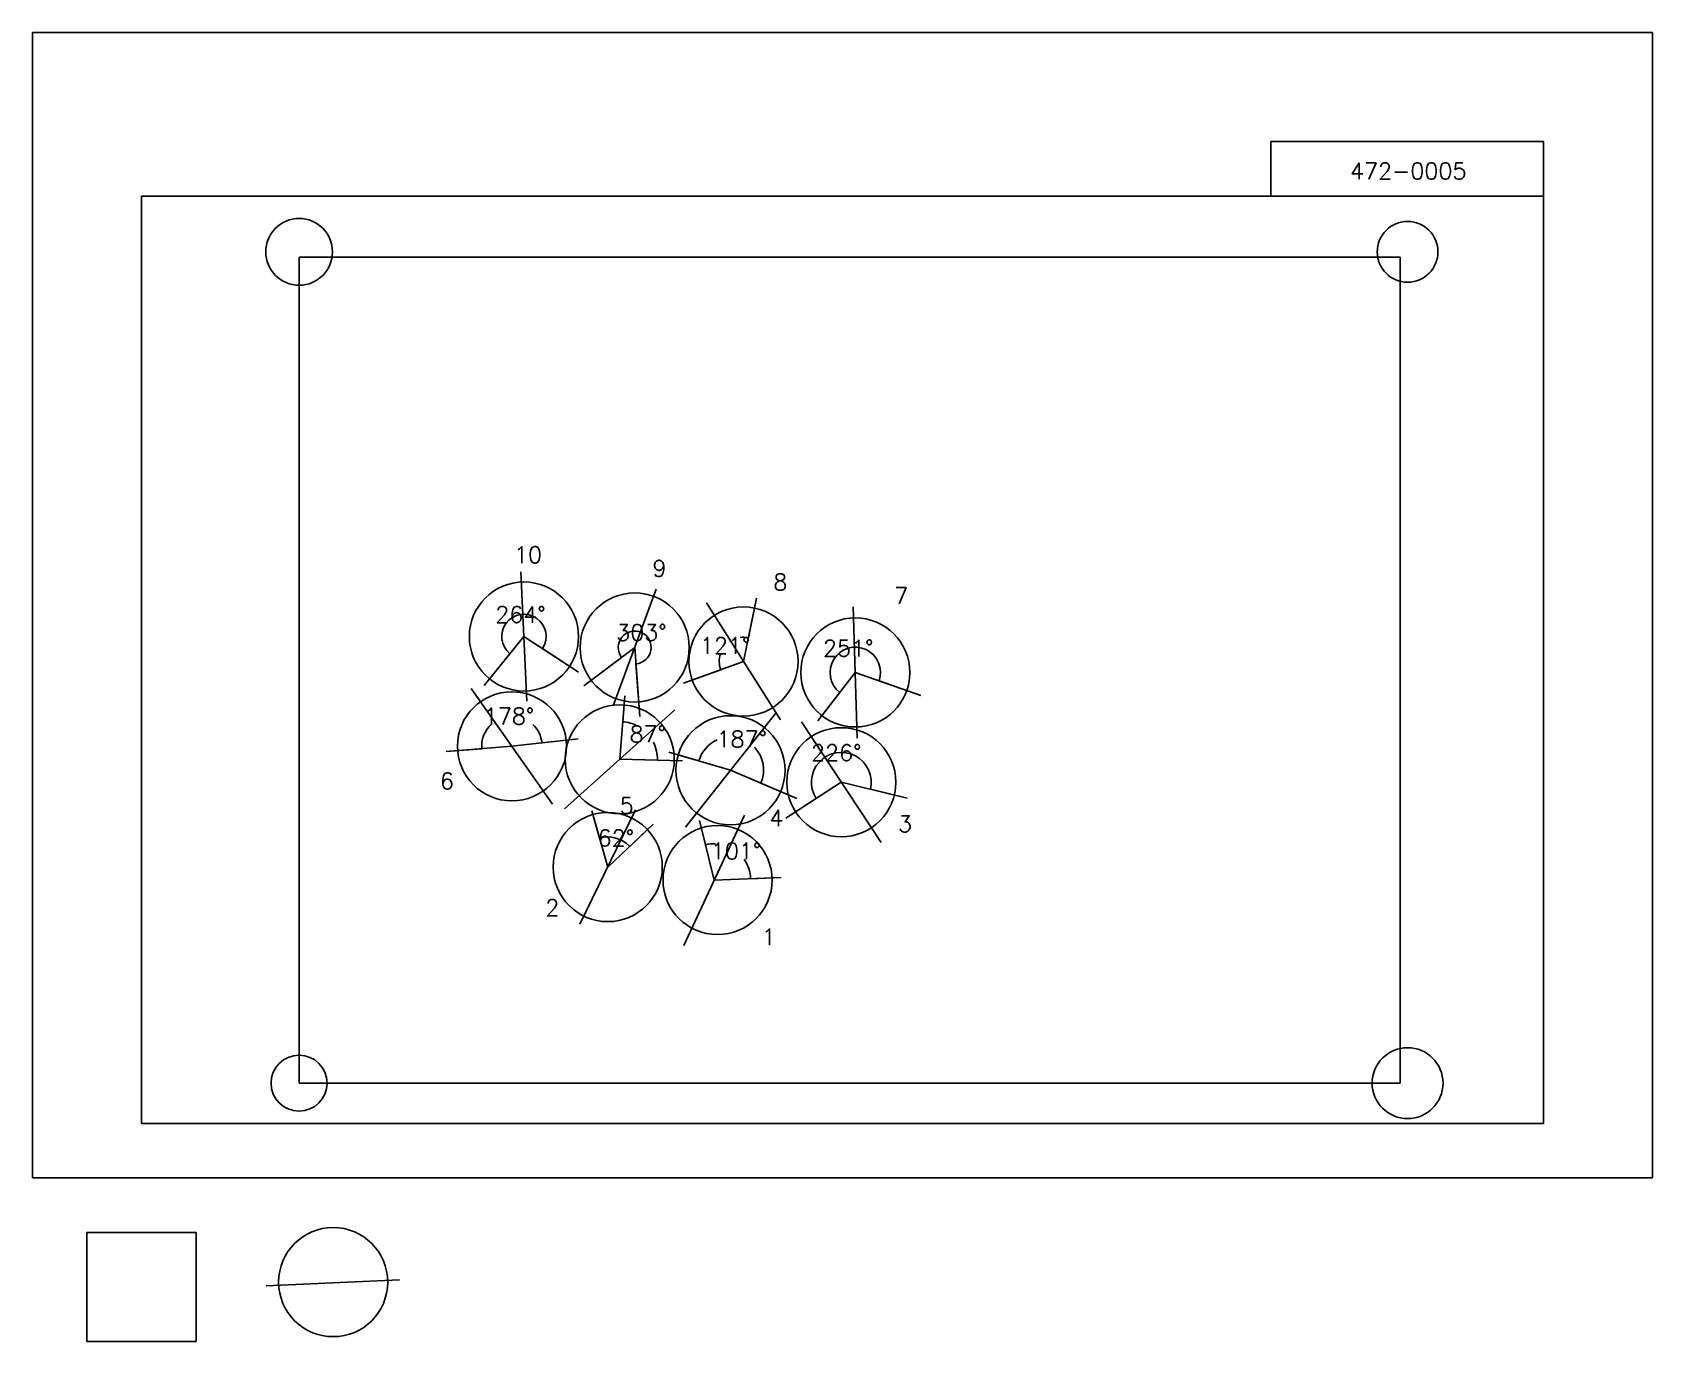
# Model space of a CAD drawing. Extents: x 0 to 1485000, y -150000 to 1050000.
import ezdxf

# ---------------------------------------------------------------- set-up
doc = ezdxf.new("R2010")
doc.units = 0
doc.header["$MEASUREMENT"] = 0
doc.layers.get('0').update_dxf_attribs({"linetype": 'CONTINUOUS'})
doc.layers.get('Defpoints').update_dxf_attribs({"linetype": 'CONTINUOUS'})
for name, color, linetype in [('_0-0_', 7, 'CONTINUOUS'), ('_0-1_V-nasSTD', 7, 'CONTINUOUS'), ('_0-2_番号', 7, 'CONTINUOUS'), ('ADD_LINE', 7, 'CONTINUOUS'), ('文字', 7, 'CONTINUOUS'), ('画像', 7, 'CONTINUOUS')]:
    doc.layers.add(name, color=color, linetype=linetype)
doc.styles.get("Standard").update_dxf_attribs({"font": 'txt', "height": 15000, "bigfont": 'bigfont.shx'})
doc.dimstyles.get("Standard").update_dxf_attribs({"dimtxt": 0.18, "dimasz": 0.18, "dimexe": 0.18, "dimexo": 0.0625, "dimgap": 0.09, "dimtad": 0, "dimtih": 1, "dimtoh": 1, "dimdec": 4, "dimzin": 0, "dimdsep": 46, "dimtxsty": 'Standard', "dimcen": 0.09, "dimadec": 0, "dimazin": 0, "dimtfac": 1, "dimtdec": 4, "dimtofl": 0, "dimtmove": 0, "dimatfit": 3, "dimfxl": 1, "dimtolj": 1, "dimtzin": 0, "dimarcsym": 0})
picture_1 = doc.add_image_def('image1.jpg', size_in_pixel=(800, 600))

# ---------------------------------------------------------------- blocks, each defined once
blk = doc.blocks.new('-000-CCURVE_ORG002')
at = {"layer": '_0-0_', "color": 5, "linetype": 'Continuous'}
for p, q in [((30, -10), (10, -10)), ((10, -10), (10, -30)), ((30, -30), (30, -10)), ((10, -30), (30, -30))]:
    blk.add_line(p, q, dxfattribs=at)
blk = doc.blocks.new('-008-$$ATRU$$11$$背景色$$色$$0_0_0')
at = {"layer": '_0-2_番号'}
blk.add_blockref('-000-CCURVE_ORG002', (0, 0), dxfattribs=at)
blk = doc.blocks.new('*D42')
at = {"layer": '_0-0_', "color": 0, "linetype": 'Continuous', "lineweight": -2}
for p, q in [((413986, 451305), (437680, 480491)), ((500548, 463671), (467540, 485178))]:
    blk.add_line(p, q, dxfattribs=at)
blk.add_arc((450499, 496282), 20339, 326.9135, 230.928369, dxfattribs=at)
at = {"layer": '_0-0_', "color": 0}
for points in [[(437680, 480491), (437680, 480491), (437680, 480491)], [(467540, 485179), (467540, 485179), (467540, 485178)]]:
    blk.add_solid(points, dxfattribs=at)
at = {"layer": 'Defpoints', "color": 0}
for p in [(462189, 512925), (450499, 496282), (500548, 463671), (413986, 451305)]:
    blk.add_point(p, dxfattribs=at)
at = {"layer": '_0-0_', "color": 0, "linetype": 'Continuous', "insert": (447345, 516374), "char_height": 15000, "attachment_point": 5}
blk.add_mtext('\\A1;264%%d', dxfattribs=at)
blk = doc.blocks.new('*D43')
at = {"layer": '_0-0_', "color": 0, "linetype": 'Continuous', "lineweight": -2}
for p, q in [((505420, 450930), (540056, 477141)), ((556808, 422825), (553176, 471218))]:
    blk.add_line(p, q, dxfattribs=at)
blk.add_arc((552050, 486218), 15042, 274.292748, 217.116425, dxfattribs=at)
at = {"layer": '_0-0_', "color": 0}
for points in [[(540055, 477141), (540056, 477141), (540056, 477141)], [(553176, 471218), (553176, 471218), (553176, 471218)]]:
    blk.add_solid(points, dxfattribs=at)
at = {"layer": 'Defpoints', "color": 0}
for p in [(566564, 490170), (552050, 486218), (505420, 450930), (556808, 422825)]:
    blk.add_point(p, dxfattribs=at)
at = {"layer": '_0-0_', "color": 0, "linetype": 'Continuous', "insert": (558239, 499928), "char_height": 15000, "attachment_point": 5}
blk.add_mtext('\\A1;303%%d', dxfattribs=at)
blk = doc.blocks.new('*D44')
at = {"layer": '_0-0_', "color": 0, "linetype": 'Continuous', "lineweight": -2}
for p, q in [((663557, 531497), (656194, 495205)), ((596855, 453418), (630873, 465802))]:
    blk.add_line(p, q, dxfattribs=at)
for start, end in [(78.531179, 98.204076), (161.621114, 200.003159)]:
    blk.add_arc((651771, 473410), 22240, start, end, dxfattribs=at)
at = {"layer": '_0-0_', "color": 0}
for points in [[(656193, 495205), (656193, 495206), (656194, 495205)], [(630873, 465802), (630873, 465802), (630873, 465802)]]:
    blk.add_solid(points, dxfattribs=at)
at = {"layer": 'Defpoints', "color": 0}
for p in [(663557, 531498), (640982, 492857), (651771, 473410), (596855, 453418)]:
    blk.add_point(p, dxfattribs=at)
at = {"layer": '_0-0_', "color": 0, "linetype": 'Continuous', "insert": (634919, 487922), "char_height": 15000, "attachment_point": 5}
blk.add_mtext('\\A1;121%%d', dxfattribs=at)
blk = doc.blocks.new('*D45')
at = {"layer": '_0-0_', "color": 0, "linetype": 'Continuous', "lineweight": -2}
for p, q in [((814199, 442312), (776088, 455681)), ((719767, 419078), (740010, 445075))]:
    blk.add_line(p, q, dxfattribs=at)
blk.add_arc((754237, 463346), 23157, 340.669932, 232.093035, dxfattribs=at)
at = {"layer": '_0-0_', "color": 0}
for points in [[(776088, 455681), (776088, 455681), (776088, 455681)], [(740010, 445075), (740010, 445075), (740010, 445075)]]:
    blk.add_solid(points, dxfattribs=at)
at = {"layer": 'Defpoints', "color": 0}
for p in [(734538, 475519), (754237, 463346), (814200, 442312), (719767, 419078)]:
    blk.add_point(p, dxfattribs=at)
at = {"layer": '_0-0_', "color": 0, "linetype": 'Continuous', "insert": (747706, 485563), "char_height": 15000, "attachment_point": 5}
blk.add_mtext('\\A1;251%%d', dxfattribs=at)
blk = doc.blocks.new('*D46')
at = {"layer": '_0-0_', "color": 0, "linetype": 'Continuous', "lineweight": -2}
for p, q in [((690464, 329812), (718425, 347861)), ((801759, 348174), (768047, 356297))]:
    blk.add_line(p, q, dxfattribs=at)
blk.add_arc((741429, 362710), 27380, 346.453803, 212.842048, dxfattribs=at)
at = {"layer": '_0-0_', "color": 0}
for points in [[(718425, 347861), (718425, 347861), (718425, 347861)], [(768047, 356297), (768047, 356297), (768047, 356297)]]:
    blk.add_solid(points, dxfattribs=at)
at = {"layer": 'Defpoints', "color": 0}
for p in [(754318, 386866), (741429, 362710), (801760, 348174), (690464, 329812)]:
    blk.add_point(p, dxfattribs=at)
at = {"layer": '_0-0_', "color": 0, "linetype": 'Continuous', "insert": (736840, 389703), "char_height": 15000, "attachment_point": 5}
blk.add_mtext('\\A1;226%%d', dxfattribs=at)
blk = doc.blocks.new('*D47')
at = {"layer": '_0-0_', "color": 0, "linetype": 'Continuous', "lineweight": -2}
for p, q in [((583474, 390350), (610793, 382280)), ((700689, 347781), (667778, 361802))]:
    blk.add_line(p, q, dxfattribs=at)
for start, end in [(113.811762, 163.542825), (336.924573, 43.929441)]:
    blk.add_arc((639878, 373688), 30327, start, end, dxfattribs=at)
at = {"layer": '_0-0_', "color": 0}
for points in [[(610793, 382280), (610793, 382280), (610793, 382280)], [(667778, 361802), (667778, 361802), (667778, 361802)]]:
    blk.add_solid(points, dxfattribs=at)
at = {"layer": 'Defpoints', "color": 0}
for p in [(583474, 390350), (663403, 392828), (639878, 373688), (700690, 347780)]:
    blk.add_point(p, dxfattribs=at)
at = {"layer": '_0-0_', "color": 0, "linetype": 'Continuous', "insert": (650134, 402229), "char_height": 15000, "attachment_point": 5}
blk.add_mtext('\\A1;187%%d', dxfattribs=at)
blk = doc.blocks.new('*D48')
at = {"layer": '_0-0_', "color": 0, "linetype": 'Continuous', "lineweight": -2}
for p, q in [((543002, 441913), (541095, 418186)), ((595764, 382256), (572860, 382853))]:
    blk.add_line(p, q, dxfattribs=at)
for start, end in [(62.333562, 85.403431), (358.508333, 26.836791)]:
    blk.add_arc((538327, 383752), 34545, start, end, dxfattribs=at)
at = {"layer": '_0-0_', "color": 0}
for points in [[(541095, 418186), (541095, 418186), (541095, 418186)], [(572861, 382853), (572861, 382853), (572861, 382853)]]:
    blk.add_solid(points, dxfattribs=at)
at = {"layer": 'Defpoints', "color": 0}
for p in [(543002, 441913), (568976, 399689), (538327, 383752), (595764, 382256)]:
    blk.add_point(p, dxfattribs=at)
at = {"layer": '_0-0_', "color": 0, "linetype": 'Continuous', "insert": (564017, 406848), "char_height": 15000, "attachment_point": 5}
blk.add_mtext('\\A1;87%%d', dxfattribs=at)
blk = doc.blocks.new('*D49')
at = {"layer": '_0-0_', "color": 0, "linetype": 'Continuous', "lineweight": -2}
for p, q in [((500174, 402477), (467103, 398752)), ((379135, 390767), (411854, 393410))]:
    blk.add_line(p, q, dxfattribs=at)
for start, end in [(133.51873, 184.61847), (6.426668, 46.48127)]:
    blk.add_arc((439521, 395646), 27757, start, end, dxfattribs=at)
at = {"layer": '_0-0_', "color": 0}
for points in [[(411854, 393411), (411854, 393411), (411854, 393410)], [(467103, 398752), (467103, 398752), (467103, 398752)]]:
    blk.add_solid(points, dxfattribs=at)
at = {"layer": 'Defpoints', "color": 0}
for p in [(450888, 420968), (500174, 402477), (379135, 390767), (439521, 395646)]:
    blk.add_point(p, dxfattribs=at)
at = {"layer": '_0-0_', "color": 0, "linetype": 'Continuous', "insert": (436850, 423273), "char_height": 15000, "attachment_point": 5}
blk.add_mtext('\\A1;178%%d', dxfattribs=at)
blk = doc.blocks.new('*D50')
at = {"layer": '_0-0_', "color": 0, "linetype": 'Continuous', "lineweight": -2}
for p, q in [((512894, 336557), (519906, 311518)), ((569051, 324191), (547444, 303857))]:
    blk.add_line(p, q, dxfattribs=at)
blk.add_arc((527348, 284946), 27595, 43.261674, 105.645028, dxfattribs=at)
at = {"layer": '_0-0_', "color": 0}
for points in [[(519906, 311519), (519906, 311518), (519906, 311518)], [(547444, 303857), (547444, 303858), (547444, 303857)]]:
    blk.add_solid(points, dxfattribs=at)
at = {"layer": 'Defpoints', "color": 0}
for p in [(512894, 336557), (529825, 312430), (569051, 324191), (527348, 284946)]:
    blk.add_point(p, dxfattribs=at)
at = {"layer": '_0-0_', "color": 0, "linetype": 'Continuous', "insert": (534745, 311532), "char_height": 15000, "attachment_point": 5}
blk.add_mtext('\\A1;62%%d', dxfattribs=at)
blk = doc.blocks.new('*D51')
at = {"layer": '_0-0_', "color": 0, "linetype": 'Continuous', "lineweight": -2}
for p, q in [((611396, 327563), (616823, 305440)), ((686342, 275420), (658318, 274259))]:
    blk.add_line(p, q, dxfattribs=at)
for start, end in [(87.615454, 103.782992), (2.372336, 35.155579)]:
    blk.add_arc((624812, 272871), 33535, start, end, dxfattribs=at)
at = {"layer": '_0-0_', "color": 0}
for points in [[(616823, 305440), (616823, 305440), (616823, 305440)], [(658318, 274259), (658318, 274259), (658318, 274259)]]:
    blk.add_solid(points, dxfattribs=at)
at = {"layer": 'Defpoints', "color": 0}
for p in [(611396, 327564), (651882, 292665), (624812, 272871), (686342, 275420)]:
    blk.add_point(p, dxfattribs=at)
at = {"layer": '_0-0_', "color": 0, "linetype": 'Continuous', "insert": (644958, 299680), "char_height": 15000, "attachment_point": 5}
blk.add_mtext('\\A1;101%%d', dxfattribs=at)

msp = doc.modelspace()

# ---------------------------------------------------------------- linework, layer by layer
at = {"color": 5, "linetype": 'Continuous'}
for centre, radius in [((244424.4, 848880.595), 30579.2687), ((1260424.4, 848880.595), 27848.33235), ((1260424.4, 86880.595), 32483.49996), ((244424.4, 86880.595), 25672.78835)]:
    msp.add_circle(centre, radius, dxfattribs=at)
at = {"layer": '_0-1_V-nasSTD', "color": 7, "linetype": 'Continuous'}
for p, q in [((1485000, 1050000), (0, 1050000)), ((0, 1050000), (0, 0)), ((1485000, 1050000), (0, 1050000)), ((0, 1050000), (0, 0)), ((1485000, 0), (1485000, 1050000)), ((1485000, 0), (1485000, 1050000)), ((1135000, 950000), (1135000, 900000)), ((1135000, 950000), (1385000, 950000)), ((1385000, 950000), (1385000, 900000)), ((1385000, 900000), (100000, 900000)), ((100000, 900000), (100000, 50000)), ((1385000, 50000), (1385000, 900000)), ((100000, 50000), (1385000, 50000)), ((0, 0), (1485000, 0)), ((0, 0), (1485000, 0))]:
    msp.add_line(p, q, dxfattribs=at)
at = {"layer": 'ADD_LINE', "color": 1, "linetype": 'Continuous'}
for p, q in [((447754.78789, 555676.51848), (453243.78789, 436886.48152)), ((532376.78756, 432822.59785), (571723.78822, 539613.40215)), ((617858.03789, 526996.25), (685684.53789, 419822.75)), ((752407.03789, 523490.48244), (756066.53789, 403201.51756)), ((402235.03789, 448670.25), (476806.53789, 342620.75)), ((487813.03789, 338334.5), (588840.53789, 429169.5)), ((598657.28789, 321675.75), (681098.28789, 425701.25)), ((704892.53789, 417983), (777965.03789, 307437)), ((501866.53789, 232483), (552830.03789, 337408)), ((597082.11457, 213101.24724), (652542.61457, 332640.74724)), ((214262.32302, -98799.56876), (336470.78129, -93322.43898))]:
    msp.add_line(p, q, dxfattribs=at)
at = {"layer": 'ADD_LINE', "color": 5, "linetype": 'Continuous'}
for p, q in [((651771.28789, 473409.5), (663557, 531497.5)), ((413985.5, 451305), (450499.28789, 496281.5)), ((450499.28789, 496281.5), (500548.5, 463671)), ((505420, 450929.89501), (552050.28789, 486218)), ((552050.28789, 486218), (556808, 422824.99668)), ((596854.52337, 453417.5), (651771.28789, 473409.5)), ((719767, 419078), (754236.78789, 463346)), ((754236.78789, 463346), (814199.5, 442311.4375)), ((538326.78789, 383752), (543002.5, 441913)), ((500173.67309, 402477), (439520.78789, 395645.5)), ((439520.78789, 395645.5), (379135.24426, 390767.00732)), ((639877.78789, 373688.5), (583473.5, 390350)), ((595764.5, 382256), (538326.78789, 383752)), ((700689.5, 347780.5), (639877.78789, 373688.5)), ((690464, 329812), (741428.78789, 362710)), ((741428.78789, 362710), (801759.5, 348174)), ((512894, 336557.01124), (527348.28789, 284945.5)), ((611395.5, 327563.5), (624812.36457, 272870.99724)), ((527348.28789, 284945.5), (569051, 324191)), ((624812.36457, 272870.99724), (686341.69071, 275419.75))]:
    msp.add_line(p, q, dxfattribs=at)
at = {"layer": 'ADD_LINE', "color": 5, "linetype": 'ByBlock'}
for centre in [(450499.28789, 496281.5), (552050.28789, 486218), (651771.28789, 473409.5), (754236.78789, 463346), (439520.78789, 395645.5), (538326.78789, 383752), (639877.78789, 373688.5), (741428.78789, 362710), (527348.28789, 284945.5), (627984.78789, 273052.5), (275704.61091, -95468.83904)]:
    msp.add_circle(centre, 50000, dxfattribs=at)

# ---------------------------------------------------------------- block references
at = {"layer": '_0-0_', "xscale": 5000, "yscale": 5000, "zscale": 5000}
msp.add_blockref('-008-$$ATRU$$11$$背景色$$色$$0_0_0', (0, 0), dxfattribs=at)

# ---------------------------------------------------------------- texts
at = {"layer": '文字', "linetype": 'Continuous'}
msp.add_text('472-0005', height=15000, dxfattribs=at).set_placement((1207698.06436, 915464.91089))
at = {"layer": '文字', "color": 5, "linetype": 'Continuous'}
for s, p in [('10', (441447, 563649.5)), ('9', (568314, 551141.5)), ('8', (679099.5, 538633.5)), ('7', (789884.5, 526125.5)), ('6', (373546, 356374)), ('5', (538326.78789, 333752)), ('4', (675525.5, 322423.5)), ('3', (793458.5, 317063)), ('2', (470036.5, 240228)), ('1', (668378, 213425))]:
    msp.add_text(s, height=15000, dxfattribs=at).set_placement(p)

# ---------------------------------------------------------------- dimensions: what is measured, and where the dimension line sits
at = {"layer": '_0-0_', "color": 5, "linetype": 'Continuous'}
for base, center, p1, p2, picture, middle in [((462188.81305, 512925.3016), (450499.28789, 496281.5), (413985.5, 451305), (500548.5, 463671), '*D42', (447345.28837, 516374.48537)), ((640981.73231, 492857.0121), (651771.28789, 473409.5), (596854.52337, 453417.5), (663557, 531497.5), '*D44', (634918.64832, 487921.8663)), ((566563.90544, 490170.44306), (552050.28789, 486218), (505420, 450929.89501), (556808, 422824.99668), '*D43', (558239.40781, 499928.30727)), ((734537.60692, 475519.35842), (754236.78789, 463346), (719767, 419078), (814199.5, 442311.5), '*D45', (747705.67423, 485563.32688)), ((450888.34313, 420967.59794), (439520.78789, 395645.5), (379135.24426, 390767.00732), (500173.67309, 402477), '*D49', (436849.55077, 423273.28399)), ((568976.46012, 399689.03744), (538326.78789, 383752), (543002.5, 441913), (595764.5, 382256), '*D48', (564016.88883, 406847.67673)), ((663402.70079, 392827.51025), (639877.78789, 373688.5), (583473.5, 390350), (700689.5, 347780.5), '*D47', (650133.88807, 402228.57094)), ((754318.1575, 386866.3091), (741428.78789, 362710), (690464, 329812), (801759.5, 348174), '*D46', (736840.02331, 389703.07451)), ((529825.0108, 312429.5326), (527348.28789, 284945.5), (512894, 336557.01124), (569051, 324191), '*D50', (534744.58294, 311531.60337)), ((651881.86885, 292665.3167), (624812.36457, 272870.99724), (611395.5, 327563.5), (686341.69071, 275419.75), '*D51', (644957.70298, 299680.29572))]:
    dim = msp.add_angular_dim_3p(base=base, center=center, p1=p1, p2=p2, dimstyle='Standard', override={"dimtmove": 2}, dxfattribs=at)
    dim.commit()
    dim.dimension.update_dxf_attribs({"geometry": picture, "text_midpoint": middle})

# ---------------------------------------------------------------- pictures from other files: only their frames are drawn
at = {"layer": '画像', "color": 5, "linetype": 'Continuous'}
image = msp.add_image(picture_1, insert=(244424.4, 86880.595), size_in_units=(1009276.56854, 756957.42641), dxfattribs=at)
image.dxf.flags = 7

doc.saveas('drawing.dxf')
